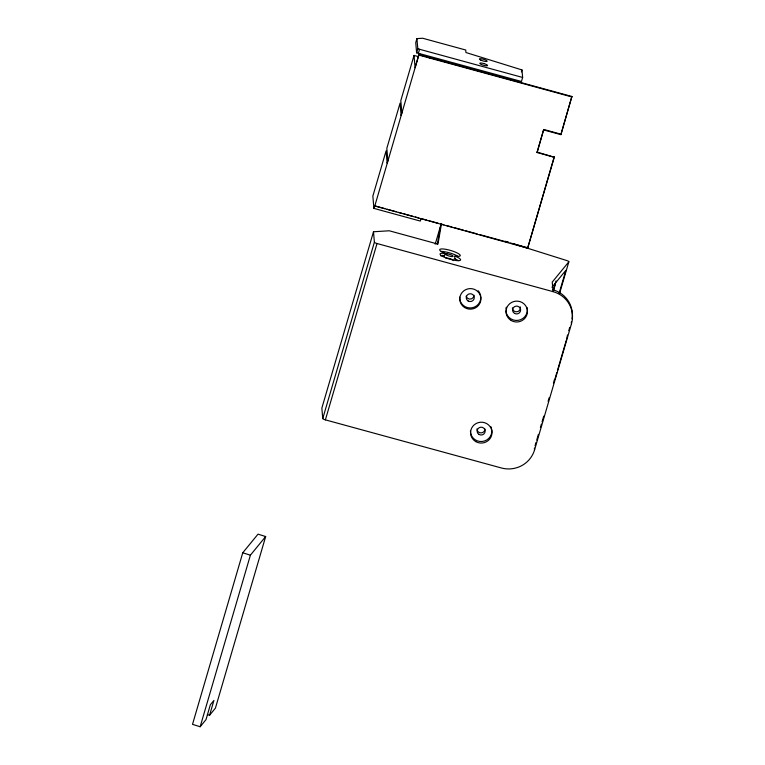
<?xml version="1.0" encoding="UTF-8"?>
<svg xmlns="http://www.w3.org/2000/svg" width="765" height="765" viewBox="0 0 765 765"><rect width="100%" height="100%" fill="white"/><g stroke="black" fill="none" stroke-linecap="round" stroke-linejoin="round"><path stroke-width="1.15" d="M437.284 244.561L440.238 227.473M441.51 223.581L437.972 244.102L389.261 230.781L373.492 231.757L321.855 408.099L322.753 418.541A2.677 0.574 16.3 0 0 325.383 419.861L501.429 467.989A26.804 26.087 -4.9 0 0 514.243 468.381L517.37 467.539A26.804 26.087 -4.9 0 0 534.553 449.916L571.474 323.805L571.312 321.969M209.572 715.265L215.424 708.122L265.665 536.542L258.025 534.142L242.754 552.779L192.512 724.35L200.153 726.75L206.014 719.607L210.346 704.785L213.913 700.444L209.572 715.265L207.392 714.577M200.153 726.75L250.394 555.18L265.665 536.542M416.925 38.604L415.749 42.62L416.619 52.814L521.453 81.473L522.629 77.456L521.988 69.931L465.933 52.527L465.722 50.012L422.682 38.25L416.925 38.604L417.805 48.797L416.619 52.814M418.56 56.658L414.037 55.424L400.803 100.636L401.855 112.924L401.118 115.439L400.066 103.151L386.822 148.362L387.874 160.65L387.138 163.165L386.086 150.877L372.851 196.098L373.903 208.386L420.281 221.066L421.018 218.551L426.755 220.119M418.378 53.292L419.555 49.276M373.903 208.386L374.64 205.871L527.649 248.185L554.271 157.246L537.097 152.072L543.714 129.457L537.135 152.56L554.271 157.246M543.752 129.954L560.898 134.64L571.885 96.466L418.914 54.65L415.089 67.712L414.037 55.424M374.678 206.359L418.914 54.65M322.753 418.541L374.391 242.199L373.492 231.757M325.383 419.861L377.021 243.519A2.677 0.574 16.3 0 1 374.391 242.199M435.199 244.207L441.233 223.59M440.611 255.816A10.681 2.295 16.3 0 1 444.293 255.95L445.307 253.483L443.49 252.727A10.72 2.305 16.3 0 1 442.562 248.931A10.72 2.305 16.3 0 1 457.757 253.253A10.72 2.305 16.3 0 1 456.036 256.285L454.984 256.132L454.563 258.761A10.681 2.295 16.3 0 1 458.398 260.683A10.681 2.295 16.3 0 0 455.299 256.246L454.984 256.132M521.395 71.948L521.988 69.931M527.649 248.185L554.233 156.758M571.885 96.466L560.898 134.64M553.411 290.021L556.078 280.918M553.544 290.423L555.553 283.566M559.186 293.081L565.861 270.313L551.957 287.277M559.454 293.865L568.844 261.802A2.668 0.574 16.3 0 0 566.702 260.53L513.382 243.767M535.06 445.785L536.064 442.371M536.734 440.085L538.397 434.377M540.406 427.539L541.41 424.116M542.069 421.831L543.743 416.131M548.084 401.3L549.088 397.877M553.43 383.045L554.434 379.631M567.487 335.032L566.616 339.211M568.768 330.671L569.724 327.41M554.845 379.411L556.805 372.708M557.465 370.48L566.291 340.329M568.844 261.802L552.244 282.084L553.057 291.647A26.804 26.087 -4.9 0 1 564.197 297.795L566.396 300.09A26.804 26.087 -4.9 0 1 571.474 323.805M454.247 258.637L455.309 258.8M445.307 253.483L445.029 253.435A10.681 2.295 16.3 0 0 442.61 256.39A10.681 2.295 16.3 0 0 458.35 260.683M417.805 48.797L522.629 77.456M418.962 55.137L571.924 96.954M544.852 129.773L559.712 133.837M375.768 206.177L384.814 208.654M387.08 209.275L396.136 211.742M398.393 212.364L401.788 213.292M404.054 213.913L413.1 216.39M415.366 217.002L418.761 217.929M429.041 220.741L438.211 223.256M440.506 223.877L443.939 224.814M446.234 225.446L451.962 227.014M454.257 227.635L463.427 230.141M465.713 230.772L477.178 233.908M479.473 234.53L508.123 242.362M510.418 242.993L527.601 247.688M377.021 243.519L553.057 291.647M505.435 241.271L508.84 242.342M242.754 552.779L250.394 555.18M442.753 255.233L444.57 255.998M537.097 152.072L537.135 152.56M534.391 448.07L534.553 449.916M429.222 57.461L429.27 57.958M520.324 306.899A4.016 3.911 -4.9 0 1 516.882 311.757A4.016 3.911 -4.9 0 1 512.407 307.826M527.009 307.434A10.72 10.433 -4.9 0 1 518.297 320.325A10.72 10.433 -4.9 0 1 505.914 310.81M505.952 308.993A10.72 10.433 -4.9 0 1 506.306 307.205M572.019 318.89A26.804 26.087 -4.9 0 0 566.243 298.245L564.035 295.95A26.804 26.087 -4.9 0 0 552.904 289.801M445.928 258.178A4.016 0.861 16.3 0 1 448.797 258.369L449.801 258.627A4.016 0.861 16.3 0 1 453.473 260.597M441.223 251.436A10.72 2.305 16.3 0 1 457.575 256.084M474.061 295.233A4.016 3.911 -4.9 0 1 466.143 296.16M479.703 292.985A10.576 10.289 -4.9 0 1 472.388 307.721A10.576 10.289 -4.9 0 1 459.698 297.097M478.144 290.767A10.576 10.289 -4.9 0 1 479.253 292.211M491.742 429.404A10.72 10.433 -4.9 0 1 481.921 441.51A10.72 10.433 -4.9 0 1 470.437 430.982M490.939 426.803A10.72 10.433 -4.9 0 1 491.551 428.515M484.991 429.031A4.016 3.911 -4.9 0 1 480.869 432.866A4.016 3.911 -4.9 0 1 476.958 428.869M455.137 63.438A19.297 4.15 16.3 0 1 453.377 63.992M421.238 55.204A19.297 4.15 16.3 0 1 419.297 53.636M447.114 253.827L446.349 253.77A4.016 0.861 16.3 0 0 448.472 255.845L449.476 256.141A4.016 0.861 16.3 0 0 452.899 256.485A4.016 0.861 16.3 0 0 451.809 255.214L450.968 254.85A4.016 0.861 16.3 0 0 447.114 253.827M483.901 63.572L482.897 63.304A4.016 0.861 16.3 0 0 479.827 63.399A4.016 0.861 16.3 0 0 483.461 65.245L484.465 65.503A4.016 0.861 16.3 0 0 487.534 65.408A4.016 0.861 16.3 0 0 483.901 63.572M514.539 313.392A4.016 3.911 -4.9 0 0 520.63 310.064A4.016 3.911 -4.9 0 0 514.654 306.612A4.016 3.911 -4.9 0 0 514.539 313.392M511.23 320.535A10.72 10.433 -4.9 0 0 527.458 311.68A10.72 10.433 -4.9 0 0 511.536 302.462A10.72 10.433 -4.9 0 0 511.23 320.535M468.19 301.018A4.016 3.911 -4.9 0 0 474.271 297.69A4.016 3.911 -4.9 0 0 468.295 294.238A4.016 3.911 -4.9 0 0 468.19 301.018M464.546 307.501A10.576 10.289 -4.9 0 0 480.908 299.431A10.576 10.289 -4.9 0 0 465.617 289.705A10.576 10.289 -4.9 0 0 464.546 307.501M475.782 441.615A10.72 10.433 -4.9 0 0 492.01 432.761A10.72 10.433 -4.9 0 0 476.079 423.542A10.72 10.433 -4.9 0 0 475.782 441.615M479.062 434.453A4.016 3.911 -4.9 0 0 485.173 431.183A4.016 3.911 -4.9 0 0 479.234 427.673A4.016 3.911 -4.9 0 0 479.062 434.453M480.649 60.014A4.016 0.861 16.3 0 0 487.076 61.363A4.016 0.861 16.3 0 0 482.218 58.934A4.016 0.861 16.3 0 0 480.649 60.014"/></g></svg>
